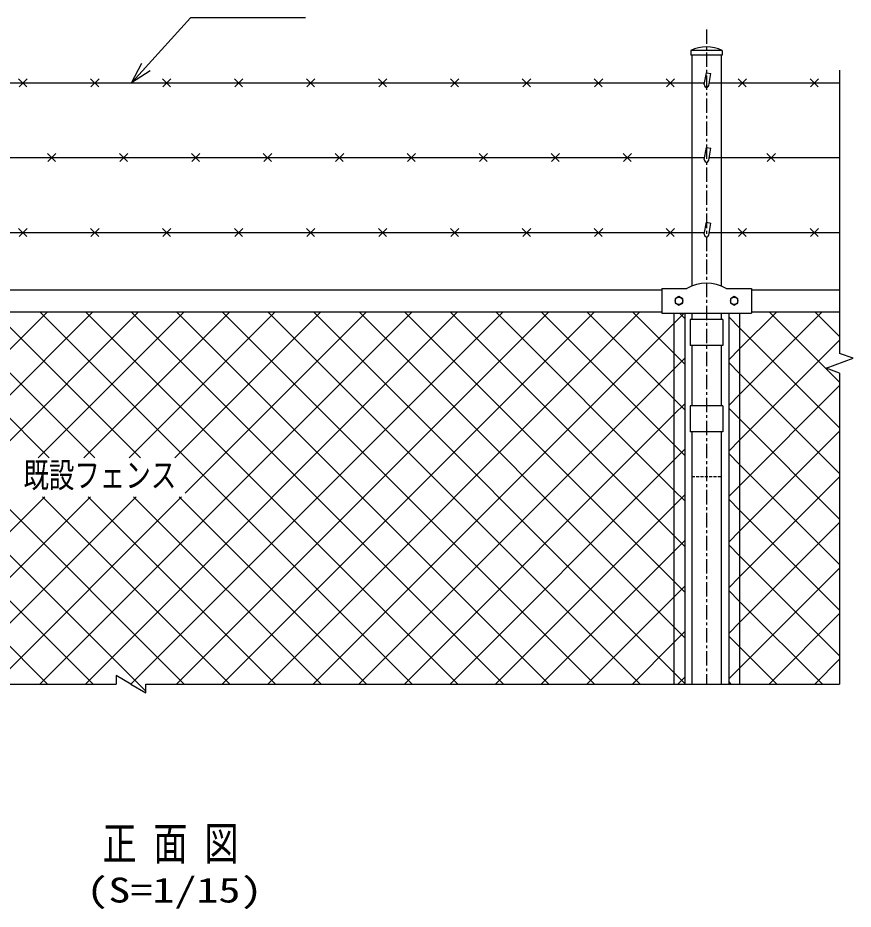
# Model space of a CAD drawing. Units: millimetres, scale not verified. Extents: x -4455 to 4455, y -3150 to 3150.
# Drawn here: x -2359 to -908, y 346 to 1894 of the extents above; entities that cross this region are included whole.
import ezdxf
from ezdxf.enums import TextEntityAlignment as Align

# ---------------------------------------------------------------- set-up
doc = ezdxf.new("R2010")
doc.units = ezdxf.units.MM
doc.header["$LTSCALE"] = 20
doc.linetypes.add('USER1', pattern=[0.375, 0.25, -0.125])
doc.linetypes.add('USER2', pattern=[2, 1.25, -0.25, 0.25, -0.25])
for name, color, linetype, lineweight in [('0-0_net', 2, 'Continuous', 25), ('0-1_0', 7, 'Continuous', 25), ('0-3_1', 7, 'Continuous', 25), ('0-4_EXTCNT-L', 4, 'Continuous', 25), ('0-5_柱', 7, 'Continuous', 25), ('0-6_band', 3, 'Continuous', 25), ('0-8_center', 2, 'USER2', 25), ('0-9_13', 7, 'Continuous', 25), ('1-0_既設net', 4, 'Continuous', 25)]:
    doc.layers.add(name, color=color, linetype=linetype, lineweight=lineweight)
doc.styles.add('ＭＳ ゴシック', font='')
doc.styles.get('ＭＳ ゴシック').set_extended_font_data('MS Gothic')

# ---------------------------------------------------------------- blocks, each defined once
blk = doc.blocks.new('_Open30')
at = {"layer": '0-1_0', "color": 2}
blk.add_line((0, 0), (-20, 0), dxfattribs=at)
blk.add_lwpolyline([(-20, 5.36), (0, 0), (-20, -5.36)], dxfattribs=at)

msp = doc.modelspace()

# ---------------------------------------------------------------- linework, layer by layer
at = {"layer": '0-0_net'}
for p, q in [((-3158, 1781.06), (-1166.12, 1781.07)), ((-2343.87, 1774.06), (-2357.87, 1788.06)), ((-2357.22, 1774.06), (-2343.22, 1788.06)), ((-2218.87, 1774.06), (-2232.87, 1788.06)), ((-2232.21, 1774.06), (-2218.21, 1788.06)), ((-2093.86, 1774.06), (-2107.87, 1788.06)), ((-2107.21, 1774.06), (-2093.21, 1788.06)), ((-1968.86, 1774.06), (-1982.86, 1788.06)), ((-1982.2, 1774.06), (-1968.2, 1788.06)), ((-1843.86, 1774.06), (-1857.86, 1788.06)), ((-1857.2, 1774.06), (-1843.2, 1788.06)), ((-1718.85, 1774.06), (-1732.85, 1788.06)), ((-1732.19, 1774.06), (-1718.19, 1788.06)), ((-1593.85, 1774.06), (-1607.85, 1788.06)), ((-1607.19, 1774.06), (-1593.19, 1788.06)), ((-1468.84, 1774.06), (-1482.84, 1788.06)), ((-1482.19, 1774.06), (-1468.19, 1788.06)), ((-1343.84, 1774.06), (-1357.84, 1788.06)), ((-1357.18, 1774.06), (-1343.18, 1788.06)), ((-1218.83, 1774.06), (-1232.83, 1788.06)), ((-1218.83, 1774.06), (-1232.83, 1788.06)), ((-1232.18, 1774.06), (-1218.18, 1788.06)), ((-1232.18, 1774.06), (-1218.18, 1788.06)), ((-1158, 1781.07), (-931.49, 1781.07)), ((-1093.83, 1774.06), (-1107.83, 1788.06)), ((-1107.17, 1774.06), (-1093.17, 1788.06)), ((-968.82, 1774.06), (-982.83, 1788.06)), ((-982.17, 1774.06), (-968.17, 1788.06)), ((-2293.87, 1644.15), (-2307.87, 1658.16)), ((-2307.21, 1644.15), (-2293.21, 1658.16)), ((-2168.87, 1644.15), (-2182.87, 1658.16)), ((-2182.21, 1644.15), (-2168.21, 1658.16)), ((-2043.86, 1644.15), (-2057.86, 1658.16)), ((-2057.21, 1644.15), (-2043.21, 1658.16)), ((-1918.86, 1644.15), (-1932.86, 1658.16)), ((-1932.2, 1644.15), (-1918.2, 1658.16)), ((-1793.85, 1644.15), (-1807.85, 1658.16)), ((-1807.2, 1644.15), (-1793.2, 1658.16)), ((-1668.85, 1644.15), (-1682.85, 1658.16)), ((-1682.19, 1644.15), (-1668.19, 1658.16)), ((-1543.85, 1644.15), (-1557.85, 1658.16)), ((-1557.19, 1644.15), (-1543.19, 1658.16)), ((-1418.84, 1644.15), (-1432.84, 1658.16)), ((-1432.18, 1644.15), (-1418.18, 1658.16)), ((-1293.84, 1644.15), (-1307.84, 1658.16)), ((-1307.18, 1644.15), (-1293.18, 1658.16)), ((-1043.83, 1644.15), (-1057.83, 1658.16)), ((-1057.17, 1644.15), (-1043.17, 1658.16)), ((-3158, 1651.16), (-1166.12, 1651.16)), ((-1158, 1651.16), (-931.49, 1651.16)), ((-3157.98, 1521.25), (-1166.12, 1521.25)), ((-2343.87, 1514.25), (-2357.87, 1528.25)), ((-2357.22, 1514.25), (-2343.22, 1528.25)), ((-2218.87, 1514.25), (-2232.87, 1528.25)), ((-2232.21, 1514.25), (-2218.21, 1528.25)), ((-2093.86, 1514.25), (-2107.87, 1528.25)), ((-2107.21, 1514.25), (-2093.21, 1528.25)), ((-1968.86, 1514.25), (-1982.86, 1528.25)), ((-1982.2, 1514.25), (-1968.2, 1528.25)), ((-1843.86, 1514.25), (-1857.86, 1528.25)), ((-1857.2, 1514.25), (-1843.2, 1528.25)), ((-1718.85, 1514.25), (-1732.85, 1528.25)), ((-1732.19, 1514.25), (-1718.19, 1528.25)), ((-1593.85, 1514.25), (-1607.85, 1528.25)), ((-1607.19, 1514.25), (-1593.19, 1528.25)), ((-1468.84, 1514.25), (-1482.84, 1528.25)), ((-1482.19, 1514.25), (-1468.19, 1528.25)), ((-1343.84, 1514.25), (-1357.84, 1528.25)), ((-1357.18, 1514.25), (-1343.18, 1528.25)), ((-1218.83, 1514.25), (-1232.83, 1528.25)), ((-1218.83, 1514.25), (-1232.83, 1528.25)), ((-1232.18, 1514.25), (-1218.18, 1528.25)), ((-1232.18, 1514.25), (-1218.18, 1528.25)), ((-1158, 1521.25), (-931.49, 1521.25)), ((-1093.83, 1514.25), (-1107.83, 1528.25)), ((-1107.17, 1514.25), (-1093.17, 1528.25)), ((-968.82, 1514.25), (-982.83, 1528.25)), ((-982.17, 1514.25), (-968.17, 1528.25)), ((-968.17, 1528.25), (-967.97, 1528.25))]:
    msp.add_line(p, q, dxfattribs=at)
at = {"layer": '0-1_0'}
msp.add_lwpolyline([(-1859.75, 1893.91), (-2059.52, 1893.91), (-2160.36, 1782.9)], dxfattribs=at)
at = {"layer": '0-3_1'}
for p, q in [((-1166.7, 1777.81), (-1163.05, 1798.49)), ((-1163.05, 1798.49), (-1155.16, 1797.16)), ((-1158.81, 1776.48), (-1155.16, 1797.16)), ((-1166.7, 1647.9), (-1163.05, 1668.58)), ((-1163.05, 1668.58), (-1155.16, 1667.25)), ((-1158.81, 1646.57), (-1155.16, 1667.25)), ((-1166.7, 1518), (-1163.05, 1538.68)), ((-1163.05, 1538.68), (-1155.16, 1537.34)), ((-1158.81, 1516.66), (-1155.16, 1537.34)), ((-3084.72, 1421.25), (-1240.71, 1421.25)), ((-1084.72, 1421.25), (-931.49, 1421.25)), ((-3084.72, 1383.25), (-1240.71, 1383.25)), ((-1219.41, 1380.75), (-1219.41, 736.48)), ((-1200.41, 1380.75), (-1200.41, 736.48)), ((-1124.22, 1380.75), (-1124.22, 736.48)), ((-1105.22, 1380.75), (-1105.22, 736.48)), ((-1084.72, 1383.25), (-931.49, 1383.25))]:
    msp.add_line(p, q, dxfattribs=at)
at = {"layer": '0-3_1', "color": 4}
for p, q in [((-931.49, 1803.21), (-931.49, 1311.01)), ((-954.98, 1285.35), (-907.99, 1302.46)), ((-907.99, 1302.46), (-931.49, 1311.01)), ((-931.49, 1276.8), (-954.98, 1285.35)), ((-931.49, 1276.8), (-931.49, 736.48))]:
    msp.add_line(p, q, dxfattribs=at)
at = {"layer": '0-3_1'}
for centre in [(-1162.77, 1777.07), (-1162.77, 1647.16), (-1162.77, 1517.25)]:
    msp.add_arc(centre, 4, 169.25203, 351.57834, dxfattribs=at)
at = {"layer": '0-4_EXTCNT-L'}
for p, q in [((-3137.32, 736.48), (-2188.5, 736.48)), ((-2136.93, 736.48), (-931.49, 736.48))]:
    msp.add_line(p, q, dxfattribs=at)
for points in [[(-2162.72, 736.48), (-2188.5, 751.37), (-2188.5, 736.48)], [(-2162.72, 736.48), (-2136.93, 721.59), (-2136.93, 736.48)]]:
    msp.add_lwpolyline(points, dxfattribs=at)
at = {"layer": '0-5_柱'}
for p, q in [((-1190.12, 1837.06), (-1190.12, 1829.06)), ((-1135.32, 1837.06), (-1190.12, 1837.06)), ((-1135.32, 1829.06), (-1190.12, 1829.06)), ((-1188.12, 1829.06), (-1188.12, 1427.88)), ((-1137.32, 1829.06), (-1137.32, 1427.88)), ((-1135.32, 1837.06), (-1135.32, 1829.06)), ((-1188.12, 1380.75), (-1188.12, 1369.85)), ((-1137.32, 1380.75), (-1137.32, 1369.85)), ((-1188.12, 1324.85), (-1188.12, 1219.85)), ((-1137.32, 1324.85), (-1137.32, 1219.85)), ((-1188.12, 1174.85), (-1188.12, 736.48)), ((-1137.32, 1174.85), (-1137.32, 736.48))]:
    msp.add_line(p, q, dxfattribs=at)
at = {"layer": '0-5_柱', "linetype": 'USER1'}
msp.add_line((-1188.12, 1097.35), (-1137.31, 1097.35), dxfattribs=at)
at = {"layer": '0-5_柱'}
msp.add_arc((-1162.72, 1781.61), 61.85, 63.70572, 116.29439, dxfattribs=at)
at = {"layer": '0-6_band'}
for p, q in [((-1191.07, 1369.85), (-1191.07, 1324.85)), ((-1134.37, 1369.85), (-1191.07, 1369.85)), ((-1134.37, 1369.85), (-1134.37, 1324.85)), ((-1134.37, 1324.85), (-1191.07, 1324.85)), ((-1191.07, 1219.85), (-1191.07, 1174.85)), ((-1134.37, 1219.85), (-1191.07, 1219.85)), ((-1134.37, 1219.85), (-1134.37, 1174.85)), ((-1134.37, 1174.85), (-1191.07, 1174.85))]:
    msp.add_line(p, q, dxfattribs=at)
at = {"layer": '0-8_center'}
msp.add_line((-1162.72, 1873.83), (-1162.72, 736.48), dxfattribs=at)
at = {"layer": '0-9_13'}
for p, q in [((-1240.71, 1423.75), (-1196.71, 1423.75)), ((-1240.71, 1423.75), (-1240.71, 1380.75)), ((-1210.71, 1409.75), (-1217.21, 1406)), ((-1204.21, 1406), (-1210.71, 1409.75)), ((-1128.72, 1423.75), (-1084.72, 1423.75)), ((-1114.72, 1409.75), (-1121.22, 1406)), ((-1108.22, 1406), (-1114.72, 1409.75)), ((-1084.72, 1423.75), (-1084.72, 1380.75)), ((-1217.21, 1406), (-1217.21, 1398.5)), ((-1217.21, 1398.5), (-1210.71, 1394.74)), ((-1210.71, 1394.74), (-1204.21, 1398.5)), ((-1204.21, 1398.5), (-1204.21, 1406)), ((-1121.22, 1406), (-1121.22, 1398.5)), ((-1121.22, 1398.5), (-1114.72, 1394.74)), ((-1114.72, 1394.74), (-1108.22, 1398.5)), ((-1108.22, 1398.5), (-1108.22, 1406)), ((-1240.71, 1380.75), (-1084.72, 1380.75))]:
    msp.add_line(p, q, dxfattribs=at)
for centre in [(-1210.71, 1402.25), (-1114.72, 1402.25)]:
    msp.add_circle(centre, 6.5, dxfattribs=at)
msp.add_arc((-1162.72, 1364.03), 68.72, 60.347, 119.65305, dxfattribs=at)
at = {"layer": '1-0_既設net'}
for p, q in [((-2954.71, 736.48), (-2307.93, 1383.25)), ((-2307.74, 736.48), (-2954.51, 1383.25)), ((-2875.51, 736.48), (-2228.74, 1383.25)), ((-2228.54, 736.48), (-2875.31, 1383.25)), ((-2796.32, 736.48), (-2149.54, 1383.25)), ((-2136.93, 724.06), (-2796.12, 1383.25)), ((-2070.15, 736.48), (-2716.92, 1383.25)), ((-2304.87, 1129.59), (-2558.53, 1383.25)), ((-2225.67, 1129.59), (-2479.33, 1383.25)), ((-2146.48, 1129.59), (-2400.14, 1383.25)), ((-2324.01, 1129.59), (-2070.35, 1383.25)), ((-2321.14, 736.48), (-1674.37, 1383.25)), ((-1674.17, 736.48), (-2320.94, 1383.25)), ((-2244.81, 1129.59), (-1991.15, 1383.25)), ((-2241.94, 736.48), (-1595.17, 1383.25)), ((-1594.97, 736.48), (-2241.75, 1383.25)), ((-2165.62, 1129.59), (-1911.96, 1383.25)), ((-2162.74, 736.49), (-1515.98, 1383.25)), ((-1515.78, 736.48), (-2162.55, 1383.25)), ((-2086.42, 1129.59), (-1832.76, 1383.25)), ((-2083.55, 736.48), (-1436.78, 1383.25)), ((-1436.58, 736.48), (-2083.36, 1383.25)), ((-2068.37, 1068.45), (-1753.56, 1383.25)), ((-2004.36, 736.48), (-1357.58, 1383.25)), ((-1357.39, 736.48), (-2004.16, 1383.25)), ((-1925.16, 736.48), (-1278.39, 1383.25)), ((-1278.19, 736.48), (-1924.96, 1383.25)), ((-1219.41, 756.9), (-1845.77, 1383.25)), ((-1219.41, 836.09), (-1766.57, 1383.25)), ((-1219.41, 915.29), (-1687.38, 1383.25)), ((-1219.41, 994.48), (-1608.18, 1383.25)), ((-1219.41, 1073.68), (-1528.98, 1383.25)), ((-1219.41, 1152.88), (-1449.79, 1383.25)), ((-1219.41, 1232.07), (-1370.59, 1383.25)), ((-1219.41, 1311.27), (-1291.4, 1383.25)), ((-1200.41, 1371.46), (-1209.7, 1380.75)), ((-1124.22, 1379.03), (-1122.49, 1380.75)), ((-1105.22, 1318.83), (-1040.8, 1383.25)), ((-1105.22, 1239.63), (-961.6, 1383.25)), ((-931.49, 1260.93), (-1053.81, 1383.25)), ((-931.49, 1340.12), (-974.61, 1383.25)), ((-1105.22, 1355.47), (-1124.22, 1374.47)), ((-931.49, 1181.73), (-1105.22, 1355.47)), ((-1124.22, 1299.83), (-1105.22, 1318.83)), ((-1200.41, 1292.27), (-1219.41, 1311.27)), ((-1219.41, 1283.83), (-1200.41, 1302.83)), ((-1105.22, 1276.27), (-1124.22, 1295.27)), ((-1766.77, 736.48), (-1219.41, 1283.83)), ((-931.49, 1102.54), (-1105.22, 1276.27)), ((-1105.22, 1081.24), (-931.49, 1254.97)), ((-1124.22, 1220.63), (-1105.22, 1239.63)), ((-1200.41, 1213.07), (-1219.41, 1232.07)), ((-1219.41, 1204.64), (-1200.41, 1223.64)), ((-1105.22, 1197.07), (-1124.22, 1216.07)), ((-1687.57, 736.48), (-1219.41, 1204.64)), ((-931.49, 1023.34), (-1105.22, 1197.07)), ((-1105.22, 1002.05), (-931.49, 1175.78)), ((-1200.41, 1133.88), (-1219.41, 1152.88)), ((-1219.41, 1125.44), (-1200.41, 1144.44)), ((-1105.22, 1117.88), (-1124.22, 1136.88)), ((-1608.38, 736.48), (-1219.41, 1125.44)), ((-931.49, 944.14), (-1105.22, 1117.88)), ((-1105.22, 922.85), (-931.49, 1096.58)), ((-1200.41, 1054.68), (-1219.41, 1073.68)), ((-1124.22, 1062.24), (-1105.22, 1081.24)), ((-2637.92, 736.48), (-2312.31, 1062.09)), ((-2558.73, 736.48), (-2233.12, 1062.09)), ((-2479.53, 736.48), (-2153.92, 1062.09)), ((-2400.34, 736.48), (-2074.72, 1062.09)), ((-1990.95, 736.48), (-2316.57, 1062.09)), ((-1911.76, 736.48), (-2237.37, 1062.09)), ((-1832.56, 736.48), (-2158.17, 1062.09)), ((-1753.37, 736.48), (-2078.98, 1062.09)), ((-1219.41, 1046.24), (-1200.41, 1065.24)), ((-1105.22, 1038.68), (-1124.22, 1057.68)), ((-1529.18, 736.48), (-1219.41, 1046.24)), ((-931.49, 864.95), (-1105.22, 1038.68)), ((-1105.22, 843.65), (-931.49, 1017.39)), ((-1200.41, 975.48), (-1219.41, 994.48)), ((-1124.22, 983.05), (-1105.22, 1002.05)), ((-1219.41, 967.05), (-1200.41, 986.05)), ((-1105.22, 959.49), (-1124.22, 978.49)), ((-1449.98, 736.48), (-1219.41, 967.05)), ((-931.49, 785.75), (-1105.22, 959.49)), ((-1105.22, 764.46), (-931.49, 938.19)), ((-1200.41, 896.29), (-1219.41, 915.29)), ((-1124.22, 903.85), (-1105.22, 922.85)), ((-1219.41, 887.85), (-1200.41, 906.85)), ((-1105.22, 880.29), (-1124.22, 899.29)), ((-1370.79, 736.48), (-1219.41, 887.85)), ((-961.41, 736.48), (-1105.22, 880.29)), ((-1054, 736.48), (-931.49, 859)), ((-1200.41, 817.09), (-1219.41, 836.09)), ((-1124.22, 824.65), (-1105.22, 843.65)), ((-1219.41, 808.66), (-1200.41, 827.66)), ((-1291.59, 736.48), (-1219.41, 808.66)), ((-1105.22, 801.09), (-1124.22, 820.09)), ((-1040.6, 736.48), (-1105.22, 801.09)), ((-974.81, 736.48), (-931.49, 779.8)), ((-1124.22, 745.46), (-1105.22, 764.46)), ((-1200.41, 737.9), (-1219.41, 756.9)), ((-1212.4, 736.48), (-1200.41, 748.46)), ((-1119.8, 736.48), (-1124.22, 740.9))]:
    msp.add_line(p, q, dxfattribs=at)
for points in [[(-1845.96, 736.48), (-1219.41, 1363.03), (-1201.69, 1380.75)], [(-1124.22, 1141.44), (-1105.22, 1160.44), (-931.49, 1334.17)]]:
    msp.add_lwpolyline(points, dxfattribs=at)

# ---------------------------------------------------------------- block references
at = {"layer": '0-1_0', "xscale": 1.875, "yscale": 1.875, "rotation": 227.05172}
msp.add_blockref('_Open30', (-2162.06, 1781.07), dxfattribs=at)

# ---------------------------------------------------------------- texts
at = {"layer": '0-1_0', "color": 3, "style": 'ＭＳ ゴシック'}
for s, height, width, p in [('既設フェンス', 43.26, 0.75, (-2349.55, 1065.01)), ('正 面 図', 57.77, 0.75, (-2212.16, 413.53)), ('(S=1/15)', 43.26, 1.3, (-2240.33, 344.17))]:
    msp.add_text(s, height=height, dxfattribs=dict(at, width=width)).set_placement(p, align=Align.BOTTOM_LEFT)

doc.saveas('drawing.dxf')
